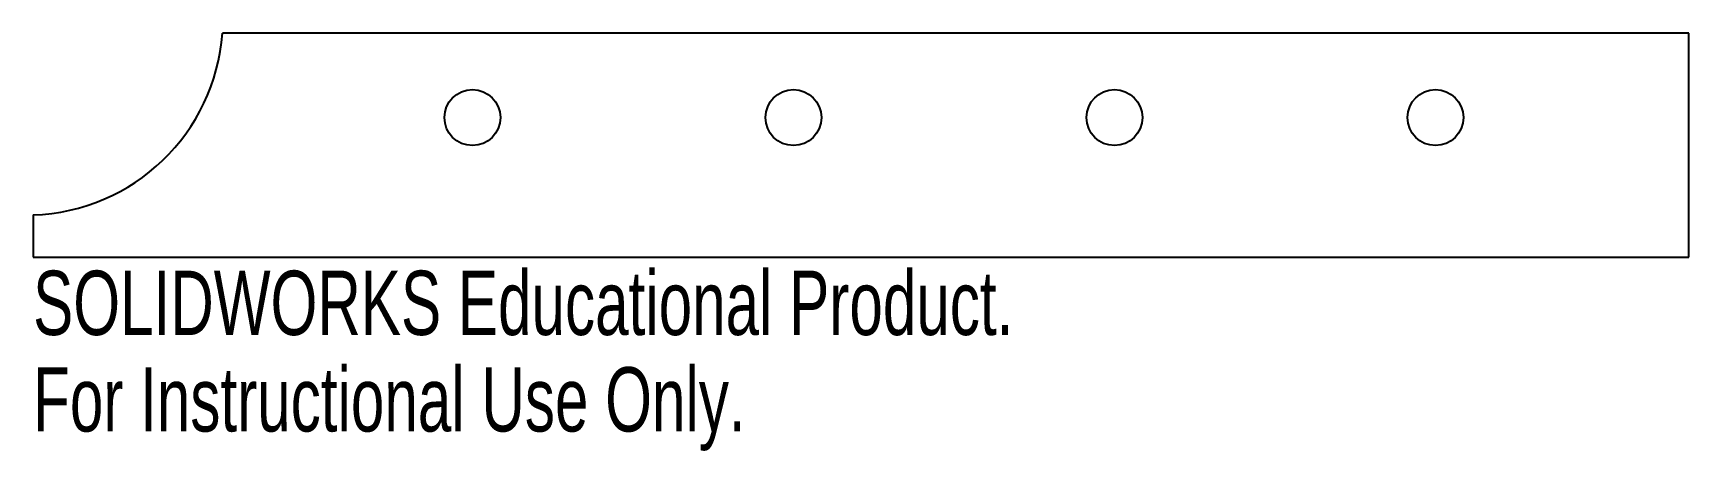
# Model space of a CAD drawing. Header units: inches. Extents: x -2.45 to 2.45, y -0.9 to 0.33.
import ezdxf

# ---------------------------------------------------------------- set-up
doc = ezdxf.new("R2010")
doc.units = ezdxf.units.IN
doc.header["$MEASUREMENT"] = 0
doc.styles.add('SLDTEXTSTYLE0', font='TXT', dxfattribs={"width": 0.7})

msp = doc.modelspace()

# ---------------------------------------------------------------- linework, layer by layer
at = {"color": 7, "linetype": 'Continuous', "lineweight": 25}
for p, q in [((2.45, 0.3315), (-1.89, 0.3315)), ((2.45, -0.3315), (2.45, 0.3315)), ((-2.45, -0.2065), (-2.45, -0.3315)), ((-2.45, -0.3315), (2.45, -0.3315))]:
    msp.add_line(p, q, dxfattribs=at)
for centre in [(-1.15, 0.0815), (-0.2, 0.0815), (0.75, 0.0815), (1.7, 0.0815)]:
    msp.add_circle(centre, 0.0827, dxfattribs=at)
msp.add_arc((-2.4685, 0.3732), 0.58, 271.8277, 355.8766, dxfattribs=at)

# ---------------------------------------------------------------- texts
at = {"color": 7, "linetype": 'Continuous', "char_height": 0.1903, "attachment_point": 1, "style": 'SLDTEXTSTYLE0'}
for s, insert in [('SOLIDWORKS Educational Product.', (-2.45, -0.3716)), ('For Instructional Use Only.', (-2.45, -0.6571))]:
    msp.add_mtext(s, dxfattribs=dict(at, insert=insert))

doc.saveas('drawing.dxf')
